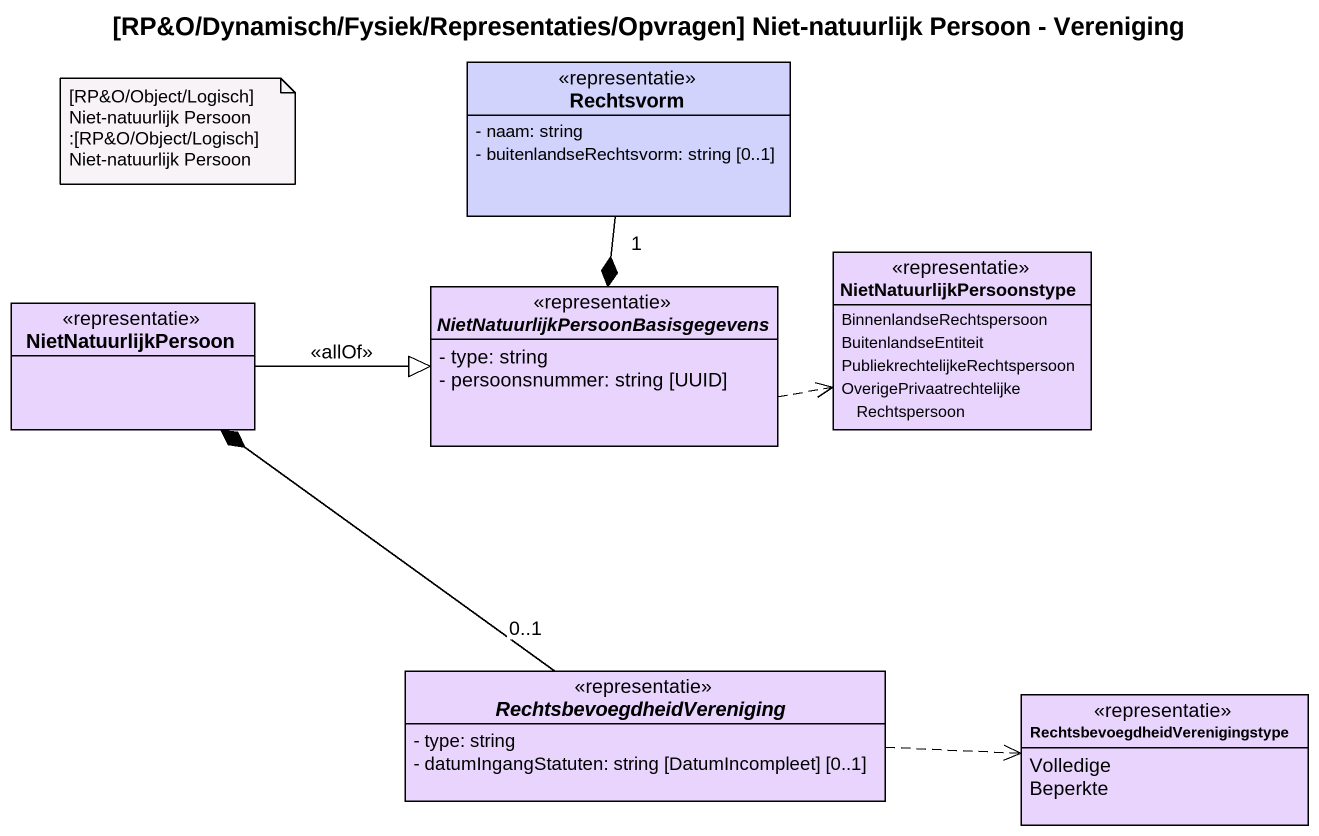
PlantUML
@startuml
title [RP&O/Dynamisch/Fysiek/Representaties/Opvragen] Niet-natuurlijk Persoon - Vereniging
hide circle
hide empty members
skinparam classAttributeIconSize 0
class Rechtsvorm <<representatie>> #D2D3FC {
  - naam: string
  - buitenlandseRechtsvorm: string [0..1]
}
enum NietNatuurlijkPersoonstype <<representatie>> #E9D4FE {
  BinnenlandseRechtspersoon
  BuitenlandseEntiteit
  PubliekrechtelijkeRechtspersoon
  OverigePrivaatrechtelijkeRechtspersoon
}
class NietNatuurlijkPersoon <<representatie>> #E9D4FE
abstract class "NietNatuurlijkPersoonBasisgegevens" as NietNatuurlijkPersoonBasisge <<representatie>> #E9D4FE {
  - type: string
  - persoonsnummer: string [UUID]
}
abstract class RechtsbevoegdheidVereniging <<representatie>> #E9D4FE {
  - type: string
  - datumIngangStatuten: string [DatumIncompleet] [0..1]
}
enum "RechtsbevoegdheidVerenigingstype" as RechtsbevoegdheidVerenigings <<representatie>> #E9D4FE {
  Volledige
  Beperkte
}
Rechtsvorm "1" --* NietNatuurlijkPersoonBasisge
NietNatuurlijkPersoon -right-|> NietNatuurlijkPersoonBasisge : <<allOf>>
NietNatuurlijkPersoonBasisge .right.> NietNatuurlijkPersoonstype
RechtsbevoegdheidVereniging "0..1" -up-* NietNatuurlijkPersoon
RechtsbevoegdheidVereniging .right.> RechtsbevoegdheidVerenigings
note as N1
  [RP&O/Object/Logisch] Niet-natuurlijk Persoon :[RP&O/Object/Logisch] Niet-natuurlijk Persoon
end note
@enduml
